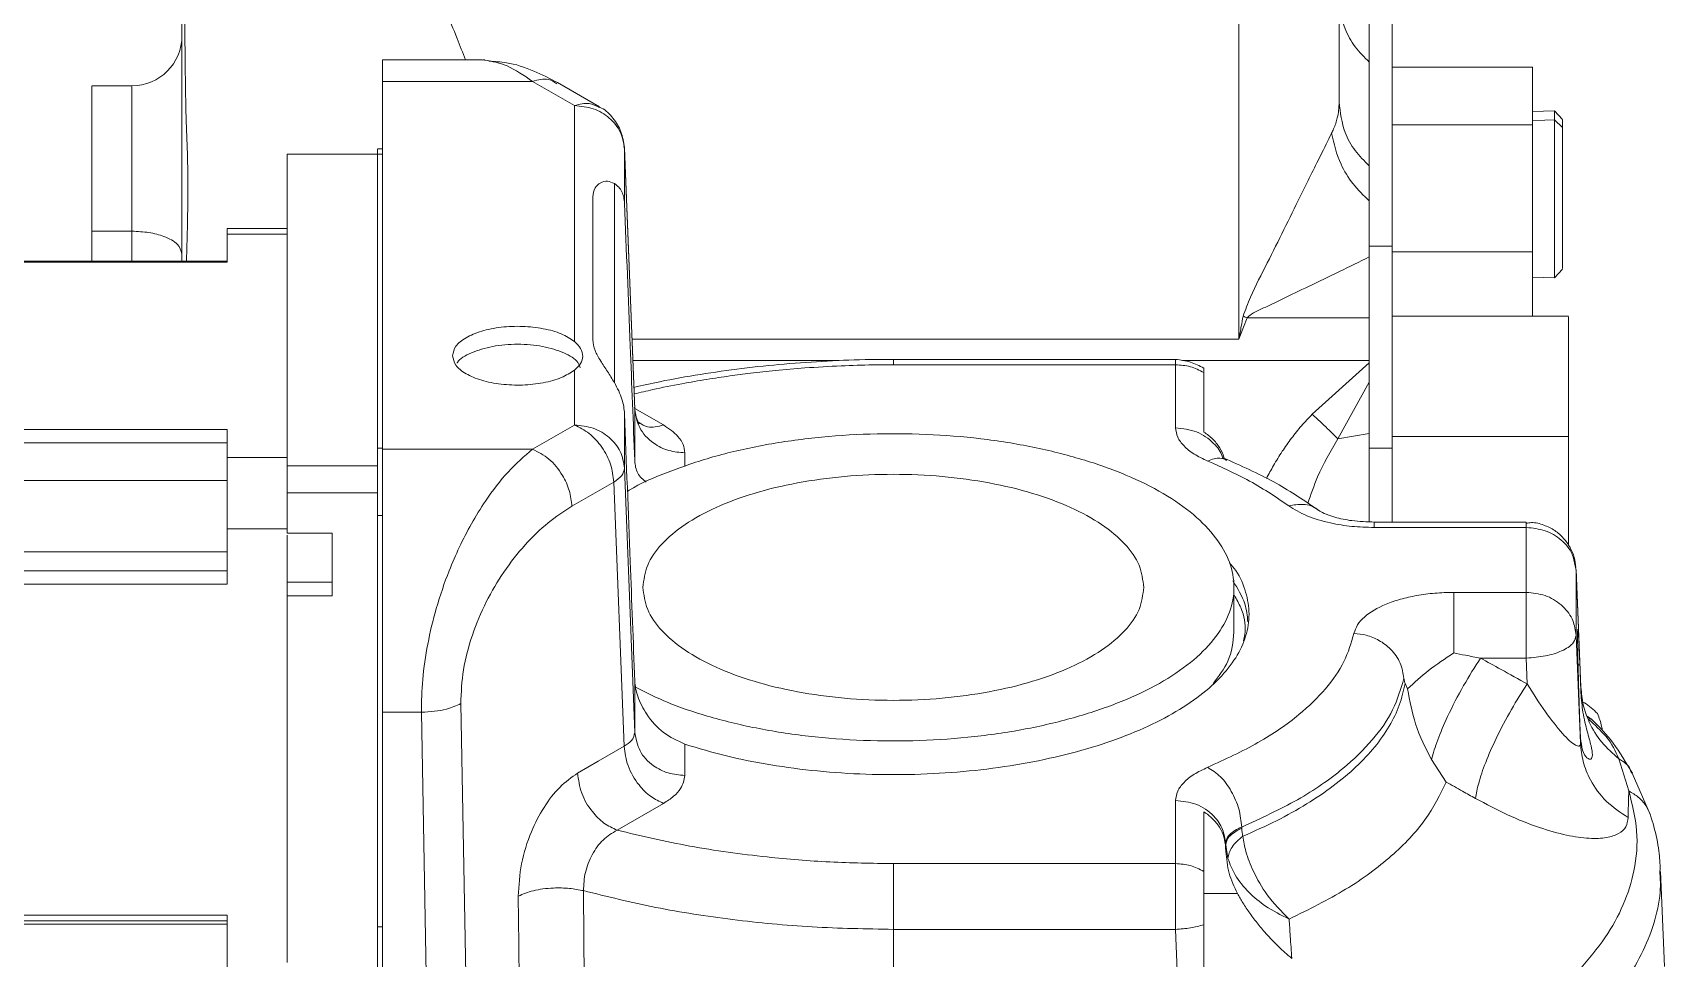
# Model space of a CAD drawing. Header units: millimetres. Extents: x 169 to 14583, y -399 to 10804.
# Drawn here: x 9165.1 to 9327.9, y 6092.6 to 6184.9 of the extents above; entities that cross this region are included whole.
import ezdxf

# ---------------------------------------------------------------- set-up
doc = ezdxf.new("R2010")
doc.units = ezdxf.units.MM
doc.header["$LTSCALE"] = 35

msp = doc.modelspace()

# ---------------------------------------------------------------- linework, layer by layer
at = {"color": 7, "linetype": 'Continuous', "lineweight": 18}
for p, q in [((9300.767, 6196.988), (9300.767, 6163.61)), ((9209.943, 6182.207), (9199.967, 6182.207)), ((9298.467, 6171.626), (9298.467, 6181.98)), ((9300.767, 6181.465), (9314.767, 6181.465)), ((9314.767, 6181.465), (9314.767, 6175.736)), ((9174.967, 6179.618), (9170.967, 6179.618)), ((9199.967, 6180.061), (9214.951, 6180.061)), ((9199.967, 6180.061), (9199.967, 6143.357)), ((9214.951, 6180.061), (9219.139, 6177.647)), ((9221.634, 6177.517), (9217.446, 6179.931)), ((9219.139, 6177.647), (9219.139, 6154.12)), ((9316.97, 6177.11), (9314.767, 6177.041)), ((9317.767, 6176.257), (9316.952, 6177.115)), ((9316.957, 6176.216), (9317.767, 6175.455)), ((9300.767, 6175.736), (9314.767, 6175.736)), ((9314.767, 6175.736), (9314.767, 6163.054)), ((9190.467, 6172.808), (9199.467, 6172.808)), ((9190.467, 6172.808), (9190.467, 6141.685)), ((9199.967, 6173.335), (9199.467, 6173.335)), ((9199.467, 6172.798), (9199.967, 6172.798)), ((9199.467, 6172.798), (9199.467, 6143.48)), ((9224.136, 6173.34), (9224.06, 6173.546)), ((9225.16, 6147.346), (9224.135, 6173.381)), ((9224.136, 6173.34), (9224.136, 6167.887)), ((9224.136, 6173.34), (9225.161, 6147.306)), ((9223.124, 6150.008), (9223.124, 6169.875)), ((9220.967, 6168.535), (9220.967, 6154.265)), ((9174.967, 6165.108), (9170.967, 6165.108)), ((9170.967, 6162.118), (9170.967, 6165.108)), ((9174.967, 6162.118), (9174.967, 6165.108)), ((9190.467, 6165.387), (9184.467, 6165.387)), ((9184.467, 6164.818), (9190.467, 6164.818)), ((9184.467, 6162.021), (9184.467, 6164.818)), ((9298.467, 6163.61), (9300.767, 6163.61)), ((9300.767, 6163.61), (9300.767, 6143.457)), ((9300.767, 6163.054), (9314.767, 6163.054)), ((9314.767, 6163.054), (9314.767, 6156.627)), ((9184.467, 6162.118), (9078.967, 6162.118)), ((9078.967, 6162.021), (9184.467, 6162.021)), ((9316.952, 6160.452), (9317.767, 6161.31)), ((9314.767, 6160.526), (9316.97, 6160.457)), ((9286.27, 6156.48), (9298.467, 6156.48)), ((9298.467, 6156.48), (9298.467, 6152.195)), ((9318.367, 6156.627), (9300.767, 6156.627)), ((9224.884, 6154.354), (9285.467, 6154.354)), ((9224.969, 6152.195), (9245.555, 6152.195)), ((9279.139, 6152.324), (9250.967, 6152.324)), ((9250.967, 6151.787), (9279.139, 6151.787)), ((9279.139, 6151.787), (9279.139, 6145.488)), ((9279.836, 6152.195), (9298.467, 6152.195)), ((9298.467, 6151.981), (9292.773, 6146.841)), ((9298.467, 6152.195), (9298.467, 6151.981)), ((9298.467, 6151.981), (9298.467, 6150.049)), ((9219.139, 6151.256), (9219.139, 6145.771)), ((9281.967, 6151.004), (9281.967, 6145.063)), ((9298.467, 6150.049), (9295.338, 6144.391)), ((9224.136, 6146.918), (9224.136, 6141.464)), ((9225.156, 6147.436), (9228.034, 6145.777)), ((9225.161, 6147.306), (9225.161, 6142.204)), ((9184.467, 6145.332), (9078.967, 6145.332)), ((9184.467, 6142.535), (9184.467, 6145.332)), ((9219.139, 6145.771), (9214.951, 6143.357)), ((9295.338, 6144.391), (9298.467, 6144.939)), ((9298.467, 6144.939), (9298.467, 6136.122)), ((9184.467, 6143.988), (9078.967, 6143.988)), ((9199.467, 6143.48), (9199.967, 6143.48)), ((9199.967, 6143.357), (9214.951, 6143.357)), ((9298.467, 6143.457), (9300.767, 6143.457)), ((9318.367, 6144.624), (9300.767, 6144.624)), ((9300.767, 6143.457), (9300.767, 6136.086)), ((9190.467, 6142.535), (9184.467, 6142.535)), ((9190.467, 6141.685), (9199.467, 6141.685)), ((9190.467, 6141.685), (9190.467, 6138.998)), ((9230.157, 6141.639), (9230.157, 6142.999)), ((9218.886, 6137.661), (9223.074, 6140.075)), ((9223.074, 6140.075), (9224.099, 6113.722)), ((9224.136, 6141.464), (9225.161, 6115.111)), ((9190.467, 6138.998), (9199.467, 6138.998)), ((9190.467, 6138.998), (9190.467, 6134.982)), ((9199.467, 6136.762), (9199.967, 6136.762)), ((9199.467, 6136.762), (9199.467, 6095.707)), ((9190.467, 6135.415), (9184.467, 6135.415)), ((9184.467, 6135.415), (9184.467, 6129.881)), ((9314.139, 6136.086), (9298.966, 6136.086)), ((9298.966, 6135.549), (9314.139, 6135.549)), ((9314.139, 6135.549), (9314.139, 6129.08)), ((9190.467, 6134.982), (9194.967, 6134.982)), ((9194.967, 6128.734), (9194.967, 6134.982)), ((9319.136, 6131.242), (9319.015, 6131.708)), ((9319.599, 6119.622), (9319.132, 6131.358)), ((9319.136, 6131.242), (9319.136, 6124.773)), ((9319.136, 6131.242), (9319.599, 6119.61)), ((9194.967, 6130.087), (9190.467, 6130.087)), ((9190.467, 6130.087), (9190.467, 6128.734)), ((9190.467, 6092.142), (9190.467, 6128.734)), ((9190.467, 6128.734), (9194.967, 6128.734)), ((9284.967, 6125.117), (9284.967, 6129.579)), ((9314.139, 6129.08), (9306.895, 6129.08)), ((9319.06, 6124.611), (9319.136, 6124.773)), ((9319.081, 6124.983), (9319.136, 6124.773)), ((9319.11, 6124.62), (9319.114, 6124.857)), ((9319.549, 6114.031), (9319.136, 6124.773)), ((9314.139, 6122.519), (9309.572, 6122.519)), ((9314.139, 6122.519), (9314.238, 6119.938)), ((9319.309, 6121.859), (9319.491, 6121.859)), ((9225.161, 6120.213), (9225.161, 6115.111)), ((9302.292, 6119.439), (9302.039, 6119.983)), ((9207.796, 6117.98), (9208.463, 6082.392)), ((9199.967, 6117.115), (9203.861, 6117.115)), ((9199.967, 6075.61), (9199.967, 6117.115)), ((9203.861, 6117.115), (9204.607, 6077.281)), ((9319.491, 6115.995), (9319.551, 6114.575)), ((9320.629, 6116.416), (9320.226, 6116.722)), ((9320.561, 6116.412), (9320.25, 6116.653)), ((9320.626, 6116.46), (9320.628, 6116.458)), ((9230.157, 6110.804), (9230.157, 6113.929)), ((9304.665, 6112.396), (9306.143, 6110.154)), ((9324.375, 6109.263), (9323.385, 6112.482)), ((9324.732, 6111.04), (9324.544, 6111.327)), ((9326.535, 6106.844), (9324.724, 6111.055)), ((9228.034, 6108.026), (9223.388, 6105.348)), ((9279.139, 6108.315), (9279.139, 6102.016)), ((9281.967, 6101.234), (9281.967, 6107.175)), ((9284.136, 6104.009), (9284.136, 6103.651)), ((9284.136, 6104.009), (9284.14, 6103.899)), ((9284.136, 6103.651), (9284.152, 6103.235)), ((9284.14, 6103.899), (9284.359, 6102.527)), ((9279.139, 6102.016), (9250.967, 6102.016)), ((9327.474, 6101.227), (9327.471, 6101.343)), ((9327.923, 6091.744), (9327.552, 6101.23)), ((9281.967, 6099.032), (9285.31, 6099.032)), ((9078.967, 6096.859), (9184.467, 6096.859)), ((9078.967, 6096.32), (9184.467, 6096.32)), ((9078.967, 6095.972), (9184.467, 6095.972)), ((9184.467, 6091.325), (9184.467, 6096.859)), ((9199.467, 6095.707), (9199.967, 6095.707)), ((9250.967, 6095.456), (9279.139, 6095.456)), ((9250.967, 6095.456), (9250.967, 6086.921)), ((9279.139, 6095.456), (9279.36, 6089.689)), ((9281.967, 6089.96), (9281.967, 6095.914))]:
    msp.add_line(p, q, dxfattribs=at)
at = {"color": 7, "linetype": 'Continuous', "lineweight": 18, "flags": 128}
for points in [[(9314.767, 6176.155), (9315.993, 6176.189), (9316.957, 6176.216)], [(9285.467, 6154.354), (9285.917, 6155.545), (9286.27, 6156.48)], [(9078.967, 6140.24), (9138.047, 6140.24), (9184.467, 6140.24)], [(9078.967, 6133.119), (9138.047, 6133.119), (9184.467, 6133.119)], [(9078.967, 6131.225), (9138.047, 6131.225), (9184.467, 6131.225)], [(9078.967, 6129.881), (9138.047, 6129.881), (9184.467, 6129.881)], [(9224.099, 6113.722), (9221.497, 6112.222), (9219.453, 6111.044)], [(9285.737, 6105.662), (9285.739, 6105.601), (9285.741, 6105.552)], [(9220.037, 6099.316), (9220.071, 6094.514), (9220.098, 6090.74)], [(9213.533, 6098.772), (9213.578, 6093.967), (9213.613, 6090.191)]]:
    msp.add_lwpolyline(points, dxfattribs=at)
at = {"color": 7, "linetype": 'Continuous', "lineweight": 18}
msp.add_arc((9174.967, 6184.618), 5, 270, 0, dxfattribs=at)
for points, knots in [([(9208.264, 6182.207), (9207.985, 6182.921), (9207.35, 6184.548), (9206.32, 6187.053), (9205.285, 6189.652), (9204.479, 6191.741), (9203.842, 6193.481), (9203.286, 6195.063), (9202.748, 6196.707), (9202.34, 6198.054), (9202.067, 6199.016), (9201.87, 6199.744), (9201.675, 6200.502), (9201.47, 6201.353), (9201.24, 6202.395), (9201, 6203.629), (9200.77, 6205.057), (9200.618, 6206.33), (9200.53, 6207.381), (9200.486, 6208.148), (9200.462, 6208.913), (9200.458, 6209.677), (9200.483, 6210.4), (9200.519, 6211.05), (9200.568, 6211.681), (9200.652, 6212.466), (9200.776, 6213.32), (9200.899, 6213.936), (9200.949, 6214.188)], [0, 0, 0, 0, 0.0668598, 0.1524086, 0.2383075, 0.3135049, 0.3506544, 0.4029293, 0.4628432, 0.5053712, 0.5291397, 0.552812, 0.5733736, 0.5997722, 0.6320272, 0.6701597, 0.7141891, 0.7641289, 0.7877383, 0.811355, 0.8349753, 0.8585942, 0.882204, 0.9021203, 0.919251, 0.9411564, 0.9758737, 1, 1, 1, 1]), ([(9295.467, 6196.58), (9295.467, 6193.143), (9295.467, 6187.006), (9295.467, 6180.752), (9295.467, 6178)], [0, 0, 0, 0, 0.5599477, 1, 1, 1, 1]), ([(9298.467, 6181.98), (9298.467, 6182.446), (9298.467, 6183.481), (9298.467, 6184.884), (9298.467, 6186.312), (9298.467, 6187.907), (9298.467, 6189.809), (9298.467, 6192.267), (9298.467, 6194.232), (9298.467, 6195.261)], [0, 0, 0, 0, 0.0937965, 0.2082776, 0.3486573, 0.4731477, 0.6205598, 0.8012966, 1, 1, 1, 1]), ([(9180.224, 6187.289), (9180.232, 6186.534), (9180.258, 6184.238), (9180.304, 6180.489), (9180.354, 6176.32), (9180.544, 6172.288), (9180.57, 6168.907), (9180.513, 6165.637), (9180.454, 6163.481), (9180.424, 6162.208), (9180.419, 6162.021)], [0, 0, 0, 0, 0.0940208, 0.2859113, 0.457201, 0.5889661, 0.7415648, 0.8519605, 0.9783219, 1, 1, 1, 1]), ([(9298.467, 6181.98), (9297.973, 6182.474), (9296.984, 6183.463), (9295.78, 6185.61), (9295.586, 6187.314), (9295.467, 6188.353)], [0, 0, 0, 0, 0.2803746, 0.5607492, 1, 1, 1, 1]), ([(9179.967, 6185.786), (9179.967, 6183.819), (9179.967, 6180.248), (9179.967, 6174.853), (9179.967, 6170.093), (9179.967, 6165.8), (9179.967, 6163.222), (9179.967, 6162.021)], [0, 0, 0, 0, 0.2627651, 0.4769724, 0.6918021, 0.8563977, 1, 1, 1, 1]), ([(9199.967, 6182.202), (9199.967, 6182.09), (9199.967, 6181.865), (9199.967, 6180.664), (9199.967, 6180.061)], [0, 0, 0, 0, 0.4976255, 1, 1, 1, 1]), ([(9209.943, 6182.17), (9210.008, 6182.189), (9210.093, 6182.213), (9210.189, 6182.184), (9210.21, 6182.178)], [0, 0, 0, 0, 0.7770772, 1, 1, 1, 1]), ([(9210.21, 6182.178), (9210.935, 6182.049), (9212.461, 6181.778), (9214.094, 6180.652), (9214.951, 6180.061)], [0, 0, 0, 0, 0.4754854, 1, 1, 1, 1]), ([(9217.443, 6179.933), (9216.665, 6180.338), (9214.996, 6181.207), (9212.661, 6181.97), (9211.177, 6182.047), (9210.592, 6182.077)], [0, 0, 0, 0, 0.3463508, 0.7424362, 1, 1, 1, 1]), ([(9170.967, 6165.108), (9170.967, 6165.705), (9170.967, 6166.907), (9170.967, 6168.864), (9170.967, 6170.837), (9170.967, 6172.759), (9170.967, 6174.561), (9170.967, 6176.173), (9170.967, 6177.543), (9170.967, 6178.604), (9170.967, 6179.298), (9170.967, 6179.617), (9170.967, 6179.578), (9170.967, 6179.567)], [0, 0, 0, 0, 0.09579335, 0.19258168, 0.28933608, 0.3851705, 0.48095357, 0.57775543, 0.67450675, 0.77034289, 0.86612595, 0.96292782, 1, 1, 1, 1]), ([(9174.967, 6165.108), (9174.967, 6165.916), (9174.967, 6167.534), (9174.967, 6170.184), (9174.967, 6172.775), (9174.967, 6175.154), (9174.967, 6177.161), (9174.967, 6178.633), (9174.967, 6179.502), (9174.967, 6179.543), (9174.967, 6179.561)], [0, 0, 0, 0, 0.128403, 0.256806, 0.385209, 0.5136121, 0.6420151, 0.7704181, 0.8988211, 1, 1, 1, 1]), ([(9214.951, 6180.061), (9215.51, 6180.204), (9216.434, 6180.441), (9217.12, 6179.999), (9217.39, 6179.825)], [0, 0, 0, 0, 0.6061096, 1, 1, 1, 1]), ([(9221.596, 6177.467), (9221.281, 6177.631), (9220.561, 6178.005), (9219.65, 6177.776), (9219.139, 6177.647)], [0, 0, 0, 0, 0.4381321, 1, 1, 1, 1]), ([(9224.136, 6173.34), (9224.042, 6173.91), (9223.853, 6175.048), (9222.69, 6176.466), (9221.061, 6177.455), (9219.779, 6177.583), (9219.139, 6177.647)], [0, 0, 0, 0, 0.24999998, 0.5, 0.75000002, 1, 1, 1, 1]), ([(9224.119, 6173.477), (9224.042, 6174.005), (9223.887, 6175.062), (9223.039, 6176.401), (9222.229, 6177.233), (9221.683, 6177.467), (9221.611, 6177.498)], [0, 0, 0, 0, 0.3204404, 0.6403127, 0.9522146, 1, 1, 1, 1]), ([(9294.712, 6174.89), (9294.778, 6175.03), (9295.018, 6175.536), (9295.262, 6176.295), (9295.437, 6177.198), (9295.456, 6177.719), (9295.467, 6178)], [0, 0, 0, 0, 0.1381697, 0.5000257, 0.7305225, 1, 1, 1, 1]), ([(9298.467, 6171.626), (9297.976, 6172.117), (9296.985, 6173.108), (9295.779, 6175.255), (9295.585, 6176.963), (9295.467, 6178)], [0, 0, 0, 0, 0.2784362, 0.5620524, 1, 1, 1, 1]), ([(9316.957, 6177.03), (9316.957, 6177.053), (9316.957, 6177.234), (9316.957, 6176.69), (9316.957, 6176.216)], [0, 0, 0, 0, 0.1272104, 1, 1, 1, 1]), ([(9316.957, 6176.216), (9316.957, 6175.612), (9316.957, 6174.406), (9316.957, 6171.436), (9316.957, 6168.146), (9316.957, 6164.923), (9316.957, 6162.326), (9316.957, 6160.67), (9316.957, 6160.579), (9316.957, 6160.537)], [0, 0, 0, 0, 0.14589491, 0.29178983, 0.43768474, 0.58357966, 0.72947458, 0.87536949, 1, 1, 1, 1]), ([(9317.767, 6176.187), (9317.767, 6176.207), (9317.767, 6176.367), (9317.767, 6175.881), (9317.767, 6175.455)], [0, 0, 0, 0, 0.12412239, 1, 1, 1, 1]), ([(9285.869, 6156.631), (9286.108, 6157.263), (9286.798, 6159.088), (9288.871, 6163.034), (9291.185, 6167.818), (9293.418, 6172.275), (9294.35, 6174.159), (9294.712, 6174.89)], [0, 0, 0, 0, 0.09543247, 0.27553008, 0.62887619, 0.8560183, 1, 1, 1, 1]), ([(9298.467, 6168.127), (9297.903, 6168.682), (9296.785, 6169.783), (9295.355, 6172.087), (9294.952, 6173.843), (9294.712, 6174.89)], [0, 0, 0, 0, 0.2913545, 0.5778296, 1, 1, 1, 1]), ([(9317.767, 6175.455), (9317.767, 6174.913), (9317.767, 6173.83), (9317.767, 6171.164), (9317.767, 6168.212), (9317.767, 6165.318), (9317.767, 6162.988), (9317.767, 6161.499), (9317.767, 6161.418), (9317.767, 6161.38)], [0, 0, 0, 0, 0.1458997, 0.2916365, 0.4374499, 0.5832588, 0.7290722, 0.8748811, 1, 1, 1, 1]), ([(9199.467, 6173.273), (9199.467, 6173.288), (9199.467, 6173.355), (9199.467, 6173.04), (9199.467, 6172.798)], [0, 0, 0, 0, 0.2306805, 1, 1, 1, 1]), ([(9298.467, 6168.127), (9298.467, 6168.603), (9298.467, 6169.504), (9298.467, 6170.706), (9298.467, 6171.324), (9298.467, 6171.626)], [0, 0, 0, 0, 0.3638187, 0.6884971, 1, 1, 1, 1]), ([(9223.124, 6169.875), (9222.894, 6169.97), (9222.402, 6170.174), (9221.688, 6169.969), (9221.097, 6169.432), (9221.013, 6168.85), (9220.967, 6168.535)], [0, 0, 0, 0, 0.1989173, 0.4253605, 0.6889707, 1, 1, 1, 1]), ([(9224.136, 6167.887), (9224.117, 6168.096), (9224.078, 6168.521), (9223.873, 6169.076), (9223.56, 6169.56), (9223.273, 6169.768), (9223.124, 6169.875)], [0, 0, 0, 0, 0.22069562, 0.44762071, 0.71460754, 1, 1, 1, 1]), ([(9224.136, 6167.887), (9224.325, 6163.146), (9224.667, 6154.591), (9225.008, 6146.024), (9225.161, 6142.204)], [0, 0, 0, 0, 0.55415449, 1, 1, 1, 1]), ([(9298.467, 6162.553), (9298.467, 6163.387), (9298.467, 6164.831), (9298.467, 6166.751), (9298.467, 6167.708), (9298.467, 6168.127)], [0, 0, 0, 0, 0.4340739, 0.7524601, 1, 1, 1, 1]), ([(9179.967, 6162.852), (9179.873, 6163.183), (9179.684, 6163.845), (9178.345, 6164.586), (9176.697, 6165.029), (9175.544, 6165.081), (9174.967, 6165.108)], [0, 0, 0, 0, 0.27961894, 0.55923791, 0.77961896, 1, 1, 1, 1]), ([(9184.467, 6164.818), (9184.467, 6165.12), (9184.467, 6165.465), (9184.467, 6165.35), (9184.467, 6165.336)], [0, 0, 0, 0, 0.8746426, 1, 1, 1, 1]), ([(9184.467, 6162.021), (9184.467, 6162.08), (9184.467, 6162.161), (9184.467, 6162.11), (9184.467, 6162.095)], [0, 0, 0, 0, 0.7176793, 1, 1, 1, 1]), ([(9286.27, 6156.48), (9286.362, 6156.559), (9286.907, 6157.029), (9288.167, 6157.531), (9290.098, 6158.509), (9292.573, 6159.669), (9295.49, 6161.079), (9297.479, 6162.064), (9298.467, 6162.553)], [0, 0, 0, 0, 0.0262992, 0.1556383, 0.2886782, 0.4981362, 0.7506954, 1, 1, 1, 1]), ([(9298.467, 6156.48), (9298.467, 6157.707), (9298.467, 6159.9), (9298.467, 6161.742), (9298.467, 6162.553)], [0, 0, 0, 0, 0.5594759, 1, 1, 1, 1]), ([(9285.467, 6154.354), (9285.542, 6154.779), (9285.676, 6155.538), (9285.81, 6156.297), (9285.869, 6156.631)], [0, 0, 0, 0, 0.5599932, 1, 1, 1, 1]), ([(9285.869, 6156.631), (9285.944, 6156.603), (9286.078, 6156.553), (9286.212, 6156.502), (9286.27, 6156.48)], [0, 0, 0, 0, 0.5619353, 1, 1, 1, 1]), ([(9318.367, 6156.538), (9318.367, 6156.557), (9318.367, 6156.626), (9318.367, 6156.068), (9318.367, 6154.858), (9318.367, 6153.008), (9318.367, 6150.614), (9318.367, 6147.814), (9318.367, 6145.684), (9318.367, 6144.624)], [0, 0, 0, 0, 0.060289, 0.2176544, 0.3735242, 0.5293482, 0.6867221, 0.8440999, 1, 1, 1, 1]), ([(9219.139, 6154.12), (9218.731, 6154.386), (9217.916, 6154.916), (9216.053, 6155.433), (9213.956, 6155.666), (9211.796, 6155.576), (9209.815, 6155.178), (9208.238, 6154.513), (9207.172, 6153.652), (9207.035, 6153.009), (9206.967, 6152.688)], [0, 0, 0, 0, 0.125, 0.25, 0.375, 0.5, 0.625, 0.75, 0.875, 1, 1, 1, 1]), ([(9219.72, 6151.464), (9219.66, 6151.654), (9219.481, 6152.225), (9218.151, 6153.027), (9216.026, 6153.682), (9213.469, 6153.911), (9210.899, 6153.683), (9208.815, 6153.023), (9207.6, 6152.368), (9207.433, 6151.96), (9207.42, 6151.928)], [0, 0, 0, 0, 0.0760125, 0.2277461, 0.3795712, 0.531391, 0.683216, 0.8350358, 0.9868283, 1, 1, 1, 1]), ([(9219.967, 6152.626), (9219.931, 6152.886), (9219.858, 6153.405), (9219.378, 6153.882), (9219.139, 6154.12)], [0, 0, 0, 0, 0.5009127, 1, 1, 1, 1]), ([(9220.967, 6154.265), (9221.013, 6153.923), (9221.097, 6153.291), (9221.688, 6152.232), (9222.402, 6151.184), (9222.894, 6150.383), (9223.124, 6150.008)], [0, 0, 0, 0, 0.3110199, 0.5746394, 0.8010777, 1, 1, 1, 1]), ([(9206.967, 6152.688), (9207.035, 6152.367), (9207.172, 6151.724), (9208.238, 6150.863), (9209.815, 6150.198), (9211.796, 6149.8), (9213.956, 6149.71), (9216.053, 6149.943), (9217.916, 6150.459), (9218.731, 6150.99), (9219.139, 6151.256)], [0, 0, 0, 0, 0.125, 0.25, 0.375, 0.5, 0.625, 0.75, 0.875, 1, 1, 1, 1]), ([(9219.139, 6151.256), (9219.378, 6151.47), (9219.858, 6151.899), (9219.931, 6152.384), (9219.967, 6152.626)], [0, 0, 0, 0, 0.49913158, 1, 1, 1, 1]), ([(9250.967, 6152.325), (9250.205, 6152.321), (9248.001, 6152.309), (9244.361, 6152.176), (9240.076, 6151.88), (9235.844, 6151.437), (9231.693, 6150.846), (9228.088, 6150.215), (9225.929, 6149.724), (9225.074, 6149.529)], [0, 0, 0, 0, 0.0852548, 0.2466866, 0.4081972, 0.5698211, 0.7316226, 0.89367, 1, 1, 1, 1]), ([(9225.099, 6148.879), (9225.714, 6149.023), (9227.272, 6149.388), (9229.697, 6149.872), (9232.271, 6150.32), (9234.555, 6150.663), (9236.838, 6150.96), (9239.335, 6151.234), (9242.357, 6151.494), (9245.6, 6151.682), (9248.549, 6151.775), (9250.286, 6151.784), (9250.967, 6151.787)], [0, 0, 0, 0, 0.0772078, 0.19560902, 0.29522499, 0.38460558, 0.46375255, 0.55995302, 0.67089061, 0.8064055, 0.92410341, 1, 1, 1, 1]), ([(9250.967, 6152.257), (9250.967, 6152.276), (9250.967, 6152.342), (9250.967, 6152.02), (9250.967, 6151.787)], [0, 0, 0, 0, 0.27764512, 1, 1, 1, 1]), ([(9279.139, 6151.787), (9279.139, 6152.064), (9279.139, 6152.387), (9279.139, 6152.287), (9279.139, 6152.273)], [0, 0, 0, 0, 0.8571891, 1, 1, 1, 1]), ([(9281.967, 6151.447), (9281.526, 6151.676), (9280.636, 6152.137), (9279.641, 6152.261), (9279.139, 6152.324)], [0, 0, 0, 0, 0.495287, 1, 1, 1, 1]), ([(9281.967, 6151.004), (9281.529, 6151.231), (9280.653, 6151.683), (9279.643, 6151.752), (9279.139, 6151.787)], [0, 0, 0, 0, 0.5, 1, 1, 1, 1]), ([(9281.967, 6151.404), (9281.967, 6151.415), (9281.967, 6151.493), (9281.967, 6151.229), (9281.967, 6151.004)], [0, 0, 0, 0, 0.1525202, 1, 1, 1, 1]), ([(9223.124, 6150.008), (9223.273, 6149.733), (9223.56, 6149.202), (9223.873, 6148.382), (9224.078, 6147.612), (9224.117, 6147.147), (9224.136, 6146.918)], [0, 0, 0, 0, 0.2853888, 0.552379, 0.7793013, 1, 1, 1, 1]), ([(9224.136, 6146.918), (9224.324, 6141.996), (9224.666, 6133.09), (9225.008, 6124.193), (9225.161, 6120.213)], [0, 0, 0, 0, 0.5525565, 1, 1, 1, 1]), ([(9225.587, 6145.893), (9225.597, 6145.889), (9225.64, 6145.868), (9225.334, 6146.21), (9225.219, 6146.98), (9225.14, 6147.505)], [0, 0, 0, 0, 0.0899657, 0.3787099, 1, 1, 1, 1]), ([(9225.161, 6147.306), (9225.269, 6146.69), (9225.495, 6145.409), (9226.847, 6143.974), (9228.5, 6143.139), (9229.619, 6143.045), (9230.157, 6142.999)], [0, 0, 0, 0, 0.2706997, 0.5623161, 0.7892984, 1, 1, 1, 1]), ([(9292.773, 6146.841), (9292.415, 6146.468), (9291.683, 6145.705), (9290.695, 6144.463), (9289.759, 6143.134), (9288.923, 6141.792), (9288.432, 6140.871), (9288.201, 6140.435)], [0, 0, 0, 0, 0.1946711, 0.3986087, 0.5996175, 0.8109303, 1, 1, 1, 1]), ([(9292.773, 6146.841), (9293.308, 6146.351), (9294.264, 6145.476), (9295.009, 6144.723), (9295.338, 6144.391)], [0, 0, 0, 0, 0.56, 1, 1, 1, 1]), ([(9219.139, 6145.771), (9219.643, 6145.529), (9220.652, 6145.044), (9221.935, 6143.603), (9222.852, 6141.861), (9223, 6140.67), (9223.074, 6140.075)], [0, 0, 0, 0, 0.25, 0.5, 0.75, 1, 1, 1, 1]), ([(9219.139, 6145.771), (9219.779, 6145.707), (9221.061, 6145.579), (9222.69, 6144.59), (9223.853, 6143.172), (9224.042, 6142.033), (9224.136, 6141.464)], [0, 0, 0, 0, 0.25, 0.5, 0.75, 1, 1, 1, 1]), ([(9225.233, 6119.604), (9226.289, 6119.079), (9228.598, 6117.931), (9232.891, 6116.518), (9237.834, 6115.357), (9243.151, 6114.585), (9248.69, 6114.219), (9254.29, 6114.249), (9259.783, 6114.697), (9265.039, 6115.544), (9269.922, 6116.777), (9274.319, 6118.339), (9278.067, 6120.205), (9281.089, 6122.321), (9283.295, 6124.64), (9284.669, 6127.087), (9285.119, 6129.598), (9284.656, 6132.107), (9283.271, 6134.552), (9281.053, 6136.868), (9278.023, 6138.98), (9274.266, 6140.841), (9269.864, 6142.398), (9264.978, 6143.626), (9259.725, 6144.469), (9254.236, 6144.912), (9248.645, 6144.937), (9243.111, 6144.57), (9237.813, 6143.793), (9232.845, 6142.644), (9228.442, 6141.107), (9225.599, 6139.919), (9224.491, 6139.186), (9224.434, 6139.148)], [0, 0, 0, 0, 0.0282793, 0.0618612, 0.0951713, 0.1284614, 0.1620896, 0.1957099, 0.2290195, 0.2623118, 0.2959139, 0.3295103, 0.3628193, 0.3961181, 0.4296976, 0.4632872, 0.4966232, 0.5299372, 0.5635241, 0.5970667, 0.6303692, 0.6636499, 0.6972587, 0.730824, 0.7640966, 0.7973438, 0.8309341, 0.864505, 0.8977654, 0.9310138, 0.964567, 0.9981531, 1, 1, 1, 1]), ([(9228.034, 6145.777), (9227.474, 6145.634), (9226.551, 6145.397), (9225.864, 6145.839), (9225.594, 6146.014)], [0, 0, 0, 0, 0.605836, 1, 1, 1, 1]), ([(9230.157, 6142.999), (9230.122, 6143.278), (9230.05, 6143.836), (9229.437, 6144.805), (9228.566, 6145.409), (9228.034, 6145.777)], [0, 0, 0, 0, 0.2801808, 0.5605486, 1, 1, 1, 1]), ([(9279.139, 6145.488), (9279.181, 6145.179), (9279.267, 6144.56), (9279.932, 6143.675), (9280.919, 6142.854), (9281.868, 6142.405), (9282.342, 6142.181)], [0, 0, 0, 0, 0.2499257, 0.5000063, 0.7500839, 1, 1, 1, 1]), ([(9279.139, 6145.488), (9279.859, 6145.409), (9281.3, 6145.25), (9282.879, 6144.091), (9283.706, 6143.085), (9283.824, 6142.532), (9283.837, 6142.473)], [0, 0, 0, 0, 0.3467858, 0.6935717, 0.966853, 1, 1, 1, 1]), ([(9281.967, 6145.063), (9282.273, 6144.849), (9282.889, 6144.417), (9283.534, 6143.54), (9283.912, 6142.867), (9283.974, 6142.484), (9283.98, 6142.447)], [0, 0, 0, 0, 0.3189181, 0.6422857, 0.9649141, 1, 1, 1, 1]), ([(9199.467, 6143.48), (9199.467, 6143.065), (9199.467, 6142.234), (9199.467, 6140.298), (9199.467, 6138.385), (9199.467, 6137.303), (9199.467, 6136.762)], [0, 0, 0, 0, 0.279619, 0.5592379, 0.779619, 1, 1, 1, 1]), ([(9199.967, 6143.357), (9199.967, 6142.631), (9199.967, 6141.178), (9199.967, 6138.057), (9199.967, 6134.418), (9199.967, 6130.286), (9199.967, 6125.865), (9199.967, 6121.327), (9199.967, 6118.519), (9199.967, 6117.115)], [0, 0, 0, 0, 0.1400116, 0.2800232, 0.4200347, 0.5600463, 0.7066975, 0.8533488, 1, 1, 1, 1]), ([(9214.951, 6143.357), (9214.132, 6142.651), (9212.521, 6141.26), (9210.479, 6138.6), (9208.868, 6136), (9207.657, 6133.656), (9206.444, 6130.86), (9205.331, 6127.619), (9204.45, 6123.936), (9203.92, 6120.399), (9203.88, 6118.196), (9203.861, 6117.115)], [0, 0, 0, 0, 0.1469921, 0.2892213, 0.3833567, 0.4710974, 0.5524128, 0.6748458, 0.7851885, 0.8945567, 1, 1, 1, 1]), ([(9214.951, 6143.357), (9215.516, 6143.077), (9216.646, 6142.518), (9217.924, 6140.921), (9218.708, 6139.228), (9218.827, 6138.184), (9218.886, 6137.661)], [0, 0, 0, 0, 0.2796357, 0.5592715, 0.7796357, 1, 1, 1, 1]), ([(9292.341, 6137.948), (9292.641, 6138.842), (9293.395, 6141.099), (9294.607, 6143.152), (9295.338, 6144.391)], [0, 0, 0, 0, 0.39653576, 1, 1, 1, 1]), ([(9318.367, 6144.624), (9318.367, 6143.524), (9318.367, 6141.311), (9318.367, 6137.868), (9318.367, 6135.295), (9318.367, 6133.989), (9318.367, 6133.746)], [0, 0, 0, 0, 0.3075515, 0.6182014, 0.9287889, 1, 1, 1, 1]), ([(9184.467, 6142.535), (9184.467, 6142.096), (9184.467, 6141.216), (9184.467, 6139.163), (9184.467, 6137.135), (9184.467, 6135.988), (9184.467, 6135.415)], [0, 0, 0, 0, 0.279619, 0.5592379, 0.7796189, 1, 1, 1, 1]), ([(9225.161, 6142.204), (9225.182, 6141.985), (9225.225, 6141.536), (9225.528, 6140.7), (9225.987, 6140.322), (9226.308, 6140.057)], [0, 0, 0, 0, 0.2215653, 0.4548799, 1, 1, 1, 1]), ([(9282.342, 6142.181), (9282.768, 6142.348), (9283.466, 6142.62), (9284.021, 6142.348), (9284.236, 6142.242)], [0, 0, 0, 0, 0.6113732, 1, 1, 1, 1]), ([(9290.426, 6137.716), (9289.101, 6138.618), (9286.734, 6140.229), (9283.684, 6141.584), (9282.342, 6142.181)], [0, 0, 0, 0, 0.55984102, 1, 1, 1, 1]), ([(9284.263, 6142.335), (9284.063, 6142.442), (9283.83, 6142.567), (9283.859, 6142.473), (9283.864, 6142.46)], [0, 0, 0, 0, 0.8590061, 1, 1, 1, 1]), ([(9293.399, 6137.273), (9292.051, 6138.197), (9289.363, 6140.037), (9285.965, 6141.568), (9284.271, 6142.331)], [0, 0, 0, 0, 0.5016482, 1, 1, 1, 1]), ([(9207.796, 6117.98), (9207.841, 6119.096), (9207.931, 6121.337), (9208.881, 6124.866), (9210.284, 6128.187), (9212.094, 6131.237), (9214.193, 6133.887), (9216.493, 6136.117), (9218.088, 6137.146), (9218.886, 6137.661)], [0, 0, 0, 0, 0.1367384, 0.2743174, 0.4132404, 0.5535228, 0.7016428, 0.850595, 1, 1, 1, 1]), ([(9293.369, 6137.28), (9293.342, 6137.304), (9292.95, 6137.657), (9291.948, 6137.96), (9290.913, 6137.794), (9290.426, 6137.716)], [0, 0, 0, 0, 0.0371047, 0.5465846, 1, 1, 1, 1]), ([(9290.426, 6137.716), (9290.99, 6137.366), (9292.12, 6136.667), (9294.387, 6136), (9296.713, 6135.616), (9298.215, 6135.572), (9298.966, 6135.549)], [0, 0, 0, 0, 0.2798271, 0.5596849, 0.7798783, 1, 1, 1, 1]), ([(9299.014, 6136.087), (9298.236, 6136.115), (9296.78, 6136.169), (9295.053, 6136.537), (9293.907, 6136.949), (9293.564, 6137.168), (9293.406, 6137.268)], [0, 0, 0, 0, 0.3072533, 0.5750932, 0.8049815, 1, 1, 1, 1]), ([(9298.966, 6135.549), (9298.966, 6135.828), (9298.966, 6136.167), (9298.966, 6136.038), (9298.966, 6136.015)], [0, 0, 0, 0, 0.823548, 1, 1, 1, 1]), ([(9319.103, 6131.567), (9319.055, 6131.899), (9318.956, 6132.584), (9318.534, 6133.576), (9317.889, 6134.507), (9316.997, 6135.3), (9315.893, 6135.82), (9314.899, 6136.101), (9314.309, 6136.002), (9314.138, 6135.973)], [0, 0, 0, 0, 0.13692593, 0.28251681, 0.43647304, 0.5963492, 0.75966501, 0.93019616, 1, 1, 1, 1]), ([(9314.139, 6135.549), (9314.139, 6135.826), (9314.139, 6136.149), (9314.139, 6136.049), (9314.139, 6136.035)], [0, 0, 0, 0, 0.8572107, 1, 1, 1, 1]), ([(9319.015, 6131.708), (9318.942, 6132.116), (9318.767, 6133.09), (9317.683, 6134.366), (9316.062, 6135.357), (9314.78, 6135.485), (9314.139, 6135.549)], [0, 0, 0, 0, 0.19342089, 0.46228061, 0.73114032, 1, 1, 1, 1]), ([(9190.467, 6130.087), (9190.467, 6130.342), (9190.467, 6130.85), (9190.467, 6132.093), (9190.467, 6133.49), (9190.467, 6134.357), (9190.467, 6134.79)], [0, 0, 0, 0, 0.2503077, 0.5000197, 0.7499119, 1, 1, 1, 1]), ([(9284.516, 6132.028), (9284.733, 6131.768), (9285.52, 6130.824), (9286.218, 6129.098), (9286.586, 6126.903), (9286.241, 6124.701), (9285.244, 6122.546), (9283.601, 6120.472), (9281.341, 6118.516), (9278.507, 6116.718), (9275.159, 6115.115), (9271.358, 6113.733), (9267.166, 6112.597), (9262.668, 6111.731), (9257.958, 6111.152), (9253.116, 6110.868), (9248.226, 6110.886), (9243.386, 6111.206), (9238.704, 6111.825), (9234.224, 6112.71), (9231.515, 6113.522), (9230.157, 6113.929)], [0, 0, 0, 0, 0.0205987, 0.0748848, 0.1294211, 0.1839572, 0.2382433, 0.2925294, 0.3470657, 0.4016019, 0.4558879, 0.5101741, 0.5647104, 0.6192465, 0.6735325, 0.7278187, 0.782355, 0.83689, 0.8911739, 0.9454597, 1, 1, 1, 1]), ([(9286.352, 6126.146), (9286.293, 6126.747), (9286.159, 6128.129), (9285.324, 6129.462), (9284.853, 6130.215)], [0, 0, 0, 0, 0.43442947, 1, 1, 1, 1]), ([(9285.914, 6124.235), (9285.975, 6124.529), (9286.207, 6125.634), (9285.913, 6127.175), (9285.233, 6128.368), (9285.003, 6128.772)], [0, 0, 0, 0, 0.1930282, 0.7268077, 1, 1, 1, 1]), ([(9306.895, 6129.08), (9306.259, 6129.063), (9305.002, 6129.031), (9303.204, 6128.783), (9301.567, 6128.413), (9299.638, 6127.758), (9298.161, 6126.864), (9297.225, 6125.832), (9297.038, 6125.27), (9296.943, 6124.986)], [0, 0, 0, 0, 0.1291447, 0.2555443, 0.3794271, 0.5004531, 0.7444365, 0.8708703, 1, 1, 1, 1]), ([(9306.895, 6129.08), (9306.895, 6128.71), (9306.895, 6127.971), (9306.895, 6126.276), (9306.895, 6124.563), (9306.895, 6123.54), (9306.895, 6123.029)], [0, 0, 0, 0, 0.27968605, 0.55937211, 0.77968606, 1, 1, 1, 1]), ([(9314.139, 6122.519), (9314.139, 6123.131), (9314.139, 6124.354), (9314.139, 6126.297), (9314.139, 6128.02), (9314.139, 6128.727), (9314.139, 6129.08)], [0, 0, 0, 0, 0.25, 0.5, 0.75, 1, 1, 1, 1]), ([(9314.139, 6129.08), (9314.78, 6129.016), (9316.061, 6128.888), (9317.687, 6127.898), (9318.814, 6126.543), (9318.997, 6125.479), (9319.081, 6124.983)], [0, 0, 0, 0, 0.2581561, 0.5163123, 0.7744685, 1, 1, 1, 1]), ([(9319.289, 6125.395), (9319.286, 6125.402), (9319.269, 6125.438), (9319.259, 6124.852), (9319.273, 6123.554), (9319.3, 6122.168), (9319.336, 6120.713), (9319.383, 6119.064), (9319.439, 6117.358), (9319.474, 6116.449), (9319.491, 6115.995)], [0, 0, 0, 0, 0.0423286, 0.2293411, 0.4166507, 0.5160301, 0.6143665, 0.7763618, 0.8881933, 1, 1, 1, 1]), ([(9319.491, 6121.859), (9319.474, 6122.285), (9319.439, 6123.138), (9319.383, 6124.3), (9319.335, 6125.106), (9319.311, 6125.308), (9319.302, 6125.385)], [0, 0, 0, 0, 0.2306952, 0.46133, 0.7954791, 1, 1, 1, 1]), ([(9296.943, 6124.986), (9296.666, 6124.046), (9296.112, 6122.165), (9294.218, 6119.44), (9291.411, 6116.704), (9287.555, 6114.016), (9284.079, 6112.42), (9282.342, 6111.623)], [0, 0, 0, 0, 0.1866902, 0.3733846, 0.5600735, 0.780038, 1, 1, 1, 1]), ([(9282.884, 6119.961), (9283.445, 6120.704), (9284.705, 6122.374), (9284.874, 6124.138), (9284.967, 6125.117)], [0, 0, 0, 0, 0.4454202, 1, 1, 1, 1]), ([(9296.943, 6124.986), (9297.354, 6124.943), (9298.223, 6124.85), (9299.5, 6124.314), (9300.72, 6123.393), (9301.675, 6122.062), (9301.838, 6120.998), (9301.919, 6120.472)], [0, 0, 0, 0, 0.161658, 0.3416256, 0.5353703, 0.7707104, 1, 1, 1, 1]), ([(9314.139, 6122.519), (9314.793, 6122.571), (9316.103, 6122.675), (9317.747, 6123.213), (9318.848, 6123.891), (9318.995, 6124.389), (9319.06, 6124.611)], [0, 0, 0, 0, 0.2631068, 0.5262136, 0.7893204, 1, 1, 1, 1]), ([(9306.895, 6123.029), (9306.04, 6122.464), (9304.394, 6121.377), (9302.974, 6120.069), (9302.292, 6119.439)], [0, 0, 0, 0, 0.5192884, 1, 1, 1, 1]), ([(9309.572, 6122.519), (9309, 6121.622), (9307.817, 6119.766), (9306.34, 6116.871), (9305.242, 6114.313), (9304.855, 6113.028), (9304.665, 6112.396)], [0, 0, 0, 0, 0.2672548, 0.5529084, 0.780114, 1, 1, 1, 1]), ([(9309.572, 6122.519), (9309.072, 6122.612), (9308.179, 6122.778), (9307.287, 6122.952), (9306.895, 6123.029)], [0, 0, 0, 0, 0.5604883, 1, 1, 1, 1]), ([(9314.238, 6119.938), (9313.367, 6120.419), (9311.811, 6121.279), (9310.256, 6122.14), (9309.572, 6122.519)], [0, 0, 0, 0, 0.55998861, 1, 1, 1, 1]), ([(9301.919, 6120.472), (9301.613, 6119.43), (9301.001, 6117.346), (9298.9, 6114.325), (9295.788, 6111.293), (9291.518, 6108.313), (9287.664, 6106.546), (9285.737, 6105.662)], [0, 0, 0, 0, 0.1866915, 0.373383, 0.5600745, 0.7800373, 1, 1, 1, 1]), ([(9302.039, 6119.983), (9302.026, 6120.04), (9301.988, 6120.202), (9301.946, 6120.366), (9301.919, 6120.472)], [0, 0, 0, 0, 0.35405114, 1, 1, 1, 1]), ([(9319.59, 6119.037), (9319.574, 6119.527), (9319.542, 6120.508), (9319.508, 6121.408), (9319.491, 6121.859)], [0, 0, 0, 0, 0.50001043, 1, 1, 1, 1]), ([(9230.157, 6113.929), (9229.425, 6114.265), (9228.003, 6114.917), (9226.391, 6116.7), (9225.544, 6118.331), (9225.224, 6119.482), (9225.181, 6119.973), (9225.161, 6120.213)], [0, 0, 0, 0, 0.3076924, 0.5973858, 0.8222486, 0.9134162, 1, 1, 1, 1]), ([(9302.292, 6119.439), (9302.514, 6118.249), (9302.985, 6115.72), (9304.083, 6113.546), (9304.665, 6112.396)], [0, 0, 0, 0, 0.47091794, 1, 1, 1, 1]), ([(9309.065, 6108.519), (9309.15, 6109.003), (9309.325, 6110.002), (9310.05, 6112.09), (9311.153, 6114.609), (9312.599, 6117.38), (9313.704, 6119.105), (9314.238, 6119.938)], [0, 0, 0, 0, 0.1782119, 0.3680531, 0.5630336, 0.7888127, 1, 1, 1, 1]), ([(9314.238, 6119.938), (9314.841, 6118.984), (9316, 6117.15), (9317.46, 6115.289), (9318.459, 6114.257), (9319.047, 6113.796), (9319.386, 6113.7), (9319.528, 6113.821), (9319.542, 6113.961), (9319.549, 6114.031)], [0, 0, 0, 0, 0.29797785, 0.57316707, 0.69707068, 0.80888778, 0.9083983, 0.95478211, 1, 1, 1, 1]), ([(9319.551, 6114.575), (9319.607, 6114.13), (9319.723, 6113.205), (9320.2, 6112.493), (9320.617, 6112.35), (9320.791, 6112.787), (9320.635, 6113.748), (9320.228, 6115.201), (9319.757, 6117.023), (9319.644, 6118.383), (9319.59, 6119.037)], [0, 0, 0, 0, 0.122871, 0.2552506, 0.3818908, 0.4987181, 0.6159144, 0.7439511, 0.876986, 1, 1, 1, 1]), ([(9319.599, 6119.61), (9319.597, 6119.504), (9319.594, 6119.316), (9319.591, 6119.122), (9319.59, 6119.037)], [0, 0, 0, 0, 0.5599487, 1, 1, 1, 1]), ([(9323.385, 6112.482), (9322.785, 6113.003), (9321.577, 6114.052), (9320.438, 6115.949), (9319.764, 6117.83), (9319.654, 6119.022), (9319.599, 6119.61)], [0, 0, 0, 0, 0.2801304, 0.5644445, 0.7854705, 1, 1, 1, 1]), ([(9203.861, 6117.115), (9204.301, 6117.136), (9205.173, 6117.179), (9206.597, 6117.448), (9207.349, 6117.781), (9207.796, 6117.98)], [0, 0, 0, 0, 0.2924101, 0.5800578, 1, 1, 1, 1]), ([(9321.243, 6116.978), (9320.841, 6117.383), (9320.401, 6117.826), (9319.845, 6118.112), (9319.798, 6118.136)], [0, 0, 0, 0, 0.9152731, 1, 1, 1, 1]), ([(9323.385, 6112.482), (9323.044, 6113.225), (9322.443, 6114.534), (9320.967, 6115.855), (9320.328, 6116.426)], [0, 0, 0, 0, 0.56769194, 1, 1, 1, 1]), ([(9324.46, 6111.457), (9323.854, 6112.475), (9322.73, 6114.366), (9321.281, 6115.808), (9320.613, 6116.473)], [0, 0, 0, 0, 0.5389825, 1, 1, 1, 1]), ([(9321.734, 6115.262), (9321.713, 6115.408), (9321.629, 6115.994), (9321.409, 6116.556), (9321.243, 6116.978)], [0, 0, 0, 0, 0.2490622, 1, 1, 1, 1]), ([(9225.161, 6115.111), (9225.1, 6114.824), (9224.993, 6114.312), (9224.372, 6113.902), (9224.099, 6113.722)], [0, 0, 0, 0, 0.5594548, 1, 1, 1, 1]), ([(9225.161, 6115.111), (9225.276, 6114.474), (9225.506, 6113.2), (9226.845, 6111.792), (9228.466, 6110.953), (9229.594, 6110.854), (9230.157, 6110.804)], [0, 0, 0, 0, 0.2796357, 0.5592715, 0.7796357, 1, 1, 1, 1]), ([(9319.551, 6114.575), (9319.55, 6114.474), (9319.549, 6114.295), (9319.549, 6114.111), (9319.549, 6114.031)], [0, 0, 0, 0, 0.5599915, 1, 1, 1, 1]), ([(9324.31, 6106.608), (9323.542, 6107.119), (9322.01, 6108.14), (9320.567, 6110.158), (9319.742, 6112.157), (9319.612, 6113.418), (9319.549, 6114.031)], [0, 0, 0, 0, 0.2884384, 0.5757632, 0.7937904, 1, 1, 1, 1]), ([(9224.099, 6113.722), (9224.184, 6113.075), (9224.362, 6111.732), (9225.427, 6109.921), (9226.728, 6108.627), (9227.61, 6108.221), (9228.034, 6108.026)], [0, 0, 0, 0, 0.2706997, 0.5623161, 0.7892984, 1, 1, 1, 1]), ([(9324.639, 6111.024), (9324.606, 6111.152), (9324.441, 6111.787), (9323.854, 6112.173), (9323.385, 6112.482)], [0, 0, 0, 0, 0.2008696, 1, 1, 1, 1]), ([(9219.453, 6111.044), (9218.851, 6110.619), (9217.659, 6109.776), (9216.062, 6107.696), (9214.706, 6105.092), (9213.723, 6101.97), (9213.596, 6099.842), (9213.533, 6098.772)], [0, 0, 0, 0, 0.1913011, 0.3785672, 0.5618034, 0.779594, 1, 1, 1, 1]), ([(9219.453, 6111.044), (9219.544, 6110.375), (9219.725, 6109.037), (9220.779, 6107.257), (9222.056, 6105.968), (9222.944, 6105.555), (9223.388, 6105.348)], [0, 0, 0, 0, 0.2796357, 0.5592715, 0.7796357, 1, 1, 1, 1]), ([(9228.034, 6108.026), (9228.386, 6108.255), (9229.092, 6108.715), (9229.934, 6109.648), (9230.073, 6110.366), (9230.157, 6110.804)], [0, 0, 0, 0, 0.2801808, 0.5605486, 1, 1, 1, 1]), ([(9282.342, 6111.623), (9281.868, 6111.398), (9280.919, 6110.95), (9279.932, 6110.128), (9279.267, 6109.243), (9279.181, 6108.625), (9279.139, 6108.315)], [0, 0, 0, 0, 0.2499188, 0.4999973, 0.7500771, 1, 1, 1, 1]), ([(9290.467, 6096.482), (9292.423, 6097.444), (9296.336, 6099.368), (9300.829, 6102.739), (9304.294, 6106.344), (9305.527, 6108.884), (9306.143, 6110.154)], [0, 0, 0, 0, 0.25003856, 0.50003427, 0.75001231, 1, 1, 1, 1]), ([(9306.143, 6110.154), (9306.688, 6109.849), (9307.662, 6109.304), (9308.636, 6108.759), (9309.065, 6108.519)], [0, 0, 0, 0, 0.55998662, 1, 1, 1, 1]), ([(9319.45, 6091.429), (9320.349, 6092.486), (9322.148, 6094.601), (9323.929, 6097.91), (9325.058, 6101.473), (9325.378, 6105.284), (9324.71, 6107.937), (9324.375, 6109.263)], [0, 0, 0, 0, 0.1866804, 0.3733607, 0.5600411, 0.7800206, 1, 1, 1, 1]), ([(9324.31, 6106.608), (9324.318, 6107.13), (9324.333, 6108.061), (9324.362, 6108.896), (9324.375, 6109.263)], [0, 0, 0, 0, 0.5597689, 1, 1, 1, 1]), ([(9326.53, 6106.856), (9326.39, 6107.186), (9326.11, 6107.851), (9325.363, 6108.687), (9324.704, 6109.071), (9324.375, 6109.263)], [0, 0, 0, 0, 0.33096427, 0.66548213, 1, 1, 1, 1]), ([(9279.139, 6108.315), (9279.833, 6108.24), (9281.274, 6108.083), (9282.929, 6106.927), (9283.921, 6105.482), (9284.066, 6104.488), (9284.136, 6104.009)], [0, 0, 0, 0, 0.27069966, 0.56231611, 0.78929844, 1, 1, 1, 1]), ([(9309.065, 6108.519), (9310.133, 6107.953), (9312.285, 6106.811), (9315.38, 6105.587), (9318.137, 6104.81), (9320.074, 6104.53), (9321.34, 6104.517), (9322.39, 6104.622), (9323.399, 6104.953), (9324.162, 6105.629), (9324.261, 6106.287), (9324.31, 6106.608)], [0, 0, 0, 0, 0.15120979, 0.30459935, 0.44373131, 0.57080847, 0.63191004, 0.68835879, 0.79678637, 0.90073007, 1, 1, 1, 1]), ([(9284.136, 6103.651), (9284.096, 6103.995), (9284.017, 6104.689), (9283.546, 6105.657), (9282.884, 6106.529), (9282.271, 6106.961), (9281.967, 6107.175)], [0, 0, 0, 0, 0.2485295, 0.5005265, 0.7519473, 1, 1, 1, 1]), ([(9327.519, 6101.354), (9327.485, 6101.997), (9327.405, 6103.467), (9327.013, 6105.304), (9326.648, 6106.481), (9326.531, 6106.856)], [0, 0, 0, 0, 0.3458717, 0.7913228, 1, 1, 1, 1]), ([(9223.388, 6105.348), (9222.908, 6105.065), (9221.973, 6104.514), (9220.862, 6102.958), (9220.13, 6101.137), (9220.068, 6099.925), (9220.037, 6099.316)], [0, 0, 0, 0, 0.2618407, 0.5094537, 0.753517, 1, 1, 1, 1]), ([(9223.388, 6105.348), (9225.781, 6104.785), (9230.565, 6103.66), (9237.783, 6102.678), (9244.611, 6102.112), (9248.848, 6102.048), (9250.967, 6102.016)], [0, 0, 0, 0, 0.28006199, 0.55986327, 0.7798182, 1, 1, 1, 1]), ([(9285.737, 6105.662), (9285.501, 6105.555), (9285.025, 6105.339), (9284.524, 6104.93), (9284.195, 6104.483), (9284.155, 6104.166), (9284.136, 6104.009)], [0, 0, 0, 0, 0.2473714, 0.5000259, 0.7526459, 1, 1, 1, 1]), ([(9285.741, 6105.552), (9285.235, 6105.274), (9284.33, 6104.778), (9284.198, 6104.167), (9284.14, 6103.899)], [0, 0, 0, 0, 0.5599999, 1, 1, 1, 1]), ([(9285.845, 6104.74), (9285.636, 6104.571), (9285.213, 6104.229), (9284.759, 6103.666), (9284.447, 6103.089), (9284.388, 6102.713), (9284.359, 6102.527)], [0, 0, 0, 0, 0.247724, 0.5000004, 0.7522766, 1, 1, 1, 1]), ([(9285.845, 6104.74), (9285.816, 6104.885), (9285.764, 6105.146), (9285.748, 6105.427), (9285.741, 6105.552)], [0, 0, 0, 0, 0.5559906, 1, 1, 1, 1]), ([(9290.467, 6096.482), (9289.696, 6097.26), (9288.276, 6098.691), (9286.915, 6101.096), (9286.137, 6103.089), (9285.934, 6104.24), (9285.845, 6104.74)], [0, 0, 0, 0, 0.3275848, 0.6032885, 0.8273765, 1, 1, 1, 1]), ([(9284.14, 6103.899), (9284.142, 6103.775), (9284.146, 6103.554), (9284.15, 6103.333), (9284.152, 6103.235)], [0, 0, 0, 0, 0.560046, 1, 1, 1, 1]), ([(9284.152, 6103.235), (9284.221, 6102.505), (9284.36, 6101.05), (9284.994, 6099.703), (9285.31, 6099.032)], [0, 0, 0, 0, 0.5016446, 1, 1, 1, 1]), ([(9284.359, 6102.527), (9284.568, 6101.977), (9285.018, 6100.794), (9286.35, 6099.168), (9288.167, 6097.632), (9289.655, 6096.888), (9290.467, 6096.482)], [0, 0, 0, 0, 0.2295867, 0.4941026, 0.723948, 1, 1, 1, 1]), ([(9250.967, 6102.016), (9250.967, 6101.612), (9250.967, 6100.804), (9250.967, 6098.927), (9250.967, 6097.061), (9250.967, 6095.991), (9250.967, 6095.456)], [0, 0, 0, 0, 0.2796357, 0.5592715, 0.7796357, 1, 1, 1, 1]), ([(9279.139, 6095.456), (9279.139, 6096.067), (9279.139, 6097.29), (9279.139, 6099.234), (9279.139, 6100.957), (9279.139, 6101.663), (9279.139, 6102.016)], [0, 0, 0, 0, 0.24999998, 0.5, 0.75000002, 1, 1, 1, 1]), ([(9279.139, 6102.016), (9279.643, 6101.981), (9280.653, 6101.912), (9281.529, 6101.46), (9281.967, 6101.234)], [0, 0, 0, 0, 0.49999999, 1, 1, 1, 1]), ([(9281.967, 6101.234), (9281.967, 6100.948), (9281.967, 6100.376), (9281.967, 6098.986), (9281.967, 6097.414), (9281.967, 6096.414), (9281.967, 6095.914)], [0, 0, 0, 0, 0.2500283, 0.4999861, 0.7497994, 1, 1, 1, 1]), ([(9321.642, 6087.371), (9322.478, 6088.344), (9324.148, 6090.29), (9325.906, 6093.324), (9327.06, 6096.411), (9327.597, 6099.056), (9327.506, 6100.663), (9327.474, 6101.227)], [0, 0, 0, 0, 0.220239, 0.4404781, 0.6607171, 0.8809562, 1, 1, 1, 1]), ([(9213.533, 6098.772), (9214.003, 6098.97), (9214.971, 6099.378), (9216.872, 6099.612), (9218.64, 6099.583), (9219.583, 6099.403), (9220.037, 6099.316)], [0, 0, 0, 0, 0.2752598, 0.5663771, 0.7911065, 1, 1, 1, 1]), ([(9285.31, 6099.032), (9285.487, 6098.719), (9285.86, 6098.06), (9286.558, 6097.025), (9287.225, 6096.148), (9287.826, 6095.42), (9288.339, 6094.835), (9289.074, 6094.051), (9289.878, 6093.275), (9290.502, 6092.755), (9290.732, 6092.562)], [0, 0, 0, 0, 0.1347959, 0.2834524, 0.4457755, 0.521937, 0.6122155, 0.7162633, 0.8949312, 1, 1, 1, 1]), ([(9290.732, 6092.562), (9290.684, 6093.298), (9290.596, 6094.61), (9290.506, 6095.911), (9290.467, 6096.482)], [0, 0, 0, 0, 0.560487, 1, 1, 1, 1]), ([(9199.467, 6095.707), (9199.467, 6094.798), (9199.467, 6092.978), (9199.467, 6089.99), (9199.467, 6086.982), (9199.467, 6084.14), (9199.467, 6082.894), (9199.467, 6082.272)], [0, 0, 0, 0, 0.1867813, 0.3735626, 0.560344, 0.780172, 1, 1, 1, 1])]:
    msp.add_open_spline(points, degree=3, knots=knots, dxfattribs=at)
for points in [[(9285.467, 6214.188), (9285.467, 6211.029), (9285.467, 6204.71), (9285.467, 6194.918), (9285.467, 6184.952), (9285.467, 6174.835), (9285.467, 6164.621), (9285.467, 6157.777), (9285.467, 6154.354)], [(9298.467, 6144.939), (9298.467, 6145.761), (9298.467, 6147.405), (9298.467, 6149.168), (9298.467, 6150.049)], [(9223.074, 6140.075), (9223.38, 6140.291), (9223.991, 6140.723), (9224.088, 6141.217), (9224.136, 6141.464)], [(9275.967, 6129.579), (9275.874, 6130.317), (9275.688, 6131.793), (9274.201, 6133.922), (9271.891, 6135.884), (9268.758, 6137.604), (9264.946, 6139.016), (9260.596, 6140.064), (9255.876, 6140.71), (9250.967, 6140.928), (9246.058, 6140.71), (9241.338, 6140.064), (9236.988, 6139.016), (9233.176, 6137.604), (9230.043, 6135.884), (9227.733, 6133.922), (9226.246, 6131.793), (9226.06, 6130.317), (9225.967, 6129.579)], [(9225.967, 6129.579), (9226.06, 6128.841), (9226.246, 6127.365), (9227.733, 6125.236), (9230.043, 6123.274), (9233.176, 6121.554), (9236.988, 6120.143), (9241.338, 6119.094), (9246.058, 6118.448), (9250.967, 6118.23), (9255.876, 6118.448), (9260.596, 6119.094), (9264.946, 6120.143), (9268.758, 6121.554), (9271.891, 6123.274), (9274.201, 6125.236), (9275.688, 6127.365), (9275.874, 6128.841), (9275.967, 6129.579)], [(9302.039, 6119.983), (9301.88, 6119.265), (9301.563, 6117.83), (9300.524, 6115.714), (9299.083, 6113.649), (9297.211, 6111.655), (9294.938, 6109.747), (9292.273, 6107.947), (9289.268, 6106.256), (9286.986, 6105.246), (9285.845, 6104.74)], [(9282.342, 6111.623), (9282.777, 6111.346), (9283.647, 6110.794), (9284.754, 6109.267), (9285.545, 6107.463), (9285.673, 6106.263), (9285.737, 6105.662)], [(9220.037, 6099.316), (9222.413, 6098.729), (9227.166, 6097.554), (9234.879, 6096.37), (9242.844, 6095.597), (9248.259, 6095.503), (9250.967, 6095.456)], [(9281.967, 6095.914), (9281.529, 6095.793), (9280.653, 6095.553), (9279.643, 6095.488), (9279.139, 6095.456)]]:
    msp.add_open_spline(points, degree=3, dxfattribs=at)

doc.saveas('drawing.dxf')
